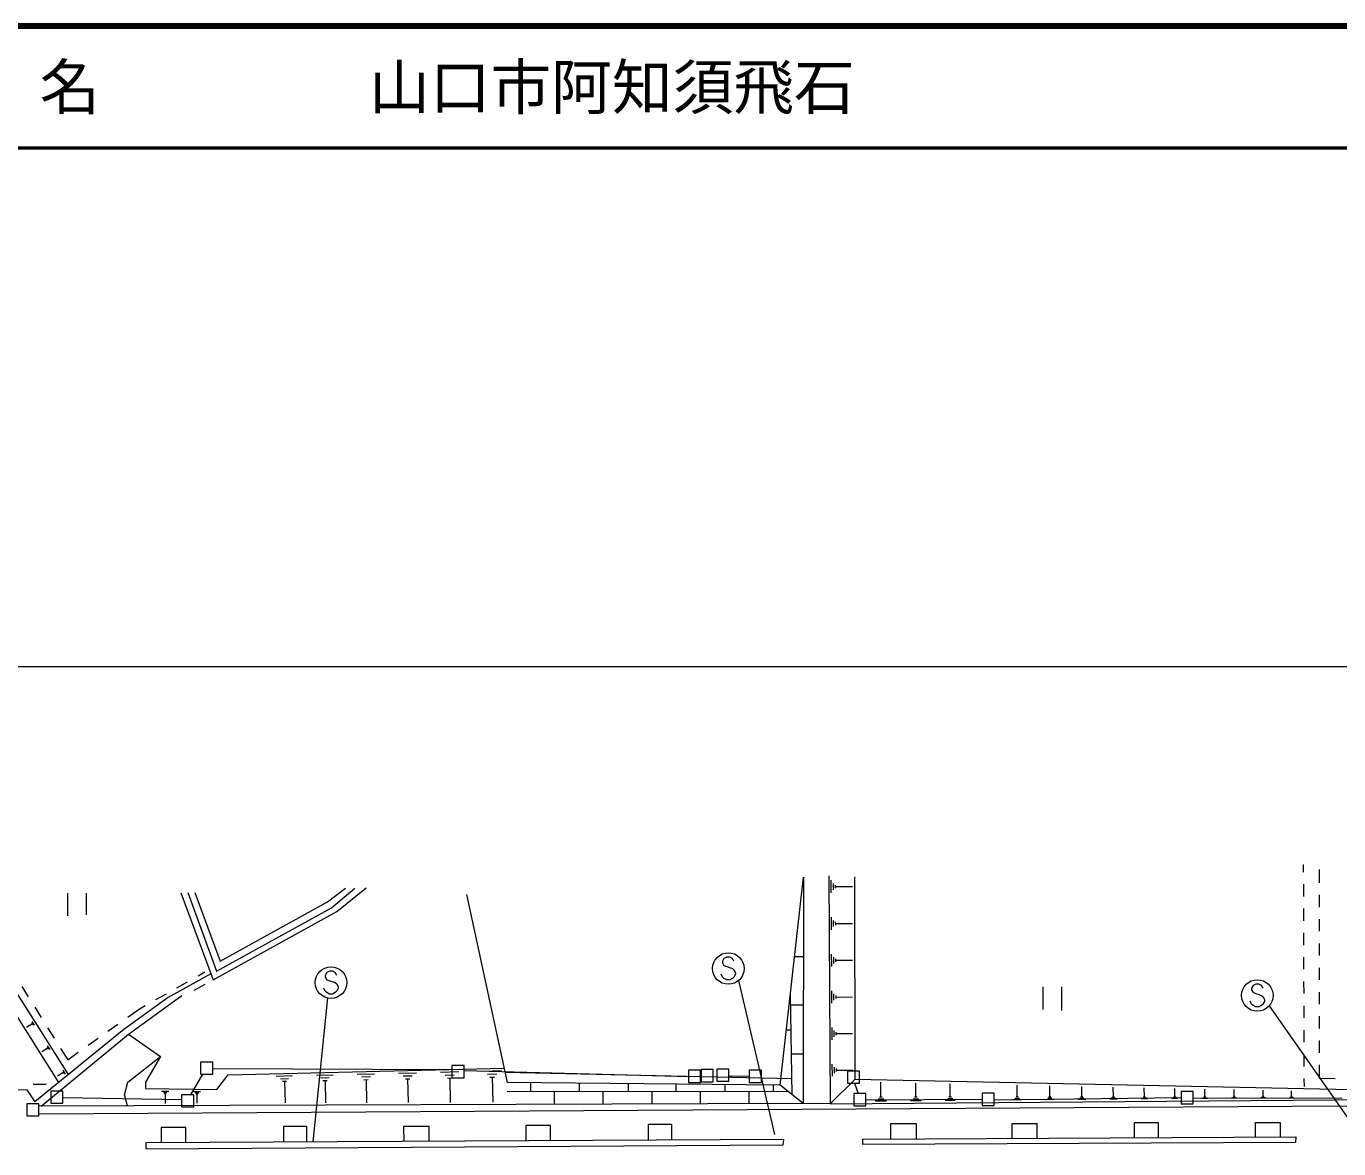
# Model space of a CAD drawing. Units: millimetres, scale not verified. Extents: x 40000 to 680000, y 20000 to 380000.
# Drawn here: x 376781 to 484900, y 287582 to 380000 of the extents above; entities that cross this region are included whole.
import ezdxf
from ezdxf.enums import TextEntityAlignment as Align

# ---------------------------------------------------------------- set-up
doc = ezdxf.new("R2010")
doc.units = ezdxf.units.MM
doc.header["$LTSCALE"] = 1000
for name, color, linetype, lineweight in [('M-BGD', 7, 'Continuous', 13), ('M-BMK-ROW', 30, 'Continuous', 13), ('M-STR-HTXT', 7, 'Continuous', 13), ('M-STR-STRC', 7, 'Continuous', 13), ('M-STR-STRD', 7, 'Continuous', 13), ('M-TTL', 2, 'Continuous', 140), ('M-TTL-LINE', 7, 'Continuous', 50)]:
    doc.layers.add(name, color=color, linetype=linetype, lineweight=lineweight)
doc.layers.add('M-TTL-TXT', color=7, linetype='Continuous')
doc.styles.add('ＭＳ ゴシック', font='')
doc.styles.get('ＭＳ ゴシック').set_extended_font_data('MS Gothic')

msp = doc.modelspace()

# ---------------------------------------------------------------- linework, layer by layer
at = {"layer": 'M-BGD'}
for p, q in [((481977, 310989), (481980, 310354)), ((483275, 310575), (483276, 309485)), ((443096, 308640), (443090, 309686)), ((443269, 308903), (443266, 309426)), ((443442, 309034), (443441, 309296)), ((445064, 293298), (445035, 309974)), ((481983, 309354), (481986, 308354)), ((369858, 308255), (379435, 293026)), ((380255, 293693), (370964, 308284)), ((380180, 308624), (380180, 306762)), ((381704, 308624), (381704, 306846)), ((443442, 309165), (444836, 309174)), ((483277, 308485), (483278, 307485)), ((481989, 307354), (481993, 306354)), ((443114, 305606), (443108, 306644)), ((443286, 305866), (443283, 306386)), ((443458, 305997), (443457, 306257)), ((443457, 306127), (444842, 306136)), ((483279, 306485), (483280, 305485)), ((481996, 305354), (481999, 304354)), ((483281, 304485), (483282, 303485)), ((440802, 303389), (440075, 303390)), ((443133, 302580), (443127, 303610)), ((443303, 302838), (443300, 303353)), ((443474, 302968), (443472, 303226)), ((443473, 303097), (444847, 303105)), ((482003, 303354), (482006, 302354)), ((390938, 301819), (391500, 302135)), ((483283, 302485), (483285, 301485)), ((376421, 300934), (376951, 300086)), ((389195, 300839), (390066, 301329)), ((390600, 300650), (391529, 301139)), ((443151, 299561), (443145, 300584)), ((460528, 300920), (460528, 299057)), ((462052, 300920), (462052, 298972)), ((482009, 301354), (482012, 300354)), ((387452, 299858), (388323, 300348)), ((439872, 292027), (439728, 300316)), ((443320, 299818), (443317, 300329)), ((443490, 299947), (443488, 300202)), ((443489, 300075), (444852, 300083)), ((483286, 300485), (483287, 299485)), ((377482, 299238), (378012, 298391)), ((385142, 298428), (386018, 299052)), ((386018, 299052), (386580, 299368)), ((440794, 299399), (439743, 299402)), ((482016, 299354), (482019, 298354)), ((483288, 298485), (483289, 297485)), ((377231, 297839), (376812, 297573)), ((377206, 297879), (377256, 297800)), ((377234, 297951), (377334, 297794)), ((377236, 298063), (377436, 297749)), ((378543, 297543), (379073, 296695)), ((383513, 297268), (384328, 297848)), ((439779, 297345), (439391, 297338)), ((443170, 296551), (443163, 297565)), ((482022, 297354), (482026, 296354)), ((381884, 296108), (382699, 296688)), ((443337, 296805), (443334, 297313)), ((443505, 296933), (443504, 297187)), ((443505, 297060), (444857, 297068)), ((483290, 296485), (483291, 295485)), ((378503, 295837), (378075, 295564)), ((378478, 295877), (378529, 295797)), ((378506, 295951), (378608, 295791)), ((378508, 296065), (378712, 295744)), ((379603, 295848), (380194, 294904)), ((380194, 294904), (381069, 295528)), ((440787, 295376), (439814, 295378)), ((482029, 295354), (482032, 294354)), ((443188, 293548), (443182, 294555)), ((443354, 293801), (443351, 294304)), ((443521, 293928), (443520, 294179)), ((483292, 294485), (483293, 293395)), ((379780, 293827), (379343, 293549)), ((379753, 293868), (379806, 293786)), ((379782, 293944), (379886, 293780)), ((379784, 294061), (379993, 293733)), ((397374, 293567), (398715, 293599)), ((397715, 293351), (398385, 293367)), ((397888, 293132), (398223, 293140)), ((398055, 293136), (398098, 291349)), ((400694, 293647), (402075, 293680)), ((401044, 293425), (401735, 293441)), ((401223, 293199), (401568, 293207)), ((401395, 293203), (401440, 291361)), ((404054, 293727), (405476, 293762)), ((404415, 293499), (405126, 293516)), ((404599, 293266), (404954, 293274)), ((404776, 293270), (404822, 291373)), ((407455, 293809), (408920, 293844)), ((407827, 293574), (408559, 293591)), ((408016, 293334), (408382, 293343)), ((408199, 293339), (408246, 291385)), ((410898, 293892), (412405, 293928)), ((411281, 293650), (412034, 293668)), ((411475, 293403), (411852, 293412)), ((411664, 293408), (411712, 291398)), ((414383, 293976), (415934, 294013)), ((414777, 293727), (415552, 293745)), ((414977, 293473), (415365, 293482)), ((415171, 293478), (415221, 291411)), ((439849, 293346), (416237, 293854)), ((418354, 292295), (418352, 293011)), ((443002, 291274), (445064, 293298)), ((443520, 294053), (444862, 294062)), ((445064, 293298), (505646, 292041)), ((447185, 291817), (447175, 293054)), ((482036, 293354), (482038, 292719)), ((483293, 293395), (484607, 293356)), ((377358, 292898), (378416, 292885)), ((387930, 292334), (388539, 292325)), ((388080, 292230), (388385, 292226)), ((388155, 292127), (388307, 292125)), ((388231, 292126), (388219, 291313)), ((390554, 292293), (391134, 292284)), ((390698, 292195), (390987, 292190)), ((390768, 292097), (390913, 292094)), ((390841, 292096), (390829, 291323)), ((416394, 292292), (439492, 292331)), ((420302, 291229), (420298, 292298)), ((422348, 292302), (422346, 292974)), ((424308, 291243), (424305, 292305)), ((426383, 292308), (426382, 292936)), ((428335, 291258), (428332, 292312)), ((430320, 292315), (430319, 292899)), ((432325, 291272), (432321, 292318)), ((434350, 292322), (434349, 292862)), ((436343, 291287), (436339, 292325)), ((438344, 292329), (438343, 292825)), ((450063, 291824), (450054, 292994)), ((452892, 291830), (452883, 292935)), ((458407, 291843), (458399, 292821)), ((461094, 291849), (461087, 292765)), ((463736, 291855), (463729, 292710)), ((466333, 291861), (466326, 292657)), ((468885, 291867), (468879, 292604)), ((471395, 291873), (471389, 292552)), ((473861, 291878), (473856, 292500)), ((476286, 291884), (476281, 292450)), ((478669, 291889), (478665, 292401)), ((481012, 291895), (481009, 292352)), ((484595, 291602), (505646, 292041)), ((377818, 291291), (376818, 291291)), ((376818, 291291), (376818, 290291)), ((377818, 290291), (377818, 291291)), ((443002, 291274), (484595, 291602)), ((447652, 291511), (446724, 291504)), ((447418, 291664), (446955, 291660)), ((447301, 291818), (447069, 291816)), ((450505, 291534), (449627, 291527)), ((450284, 291679), (449845, 291675)), ((450173, 291824), (449954, 291823)), ((453309, 291557), (452480, 291550)), ((453101, 291694), (452686, 291690)), ((452996, 291831), (452789, 291829)), ((458776, 291601), (458042, 291595)), ((458591, 291722), (458225, 291719)), ((458499, 291844), (458315, 291842)), ((461440, 291623), (460753, 291617)), ((461267, 291736), (460923, 291733)), ((461180, 291850), (461008, 291848)), ((464058, 291644), (463417, 291639)), ((463897, 291749), (463576, 291747)), ((463816, 291856), (463656, 291854)), ((466633, 291665), (466036, 291660)), ((466483, 291763), (466184, 291760)), ((466407, 291862), (466258, 291860)), ((469163, 291685), (468611, 291681)), ((469024, 291776), (468748, 291774)), ((468954, 291867), (468816, 291866)), ((471651, 291705), (471141, 291701)), ((471523, 291789), (471268, 291787)), ((471458, 291873), (471331, 291872)), ((474096, 291725), (473629, 291721)), ((473978, 291802), (473745, 291800)), ((473919, 291879), (473803, 291878)), ((476499, 291744), (476075, 291741)), ((476393, 291814), (476180, 291812)), ((476339, 291884), (476233, 291884)), ((478862, 291763), (478479, 291760)), ((478766, 291826), (478574, 291825)), ((478717, 291890), (478621, 291889)), ((481185, 291782), (480842, 291779)), ((481099, 291838), (480927, 291837)), ((481055, 291895), (480970, 291895)), ((376818, 290291), (377818, 290291))]:
    msp.add_line(p, q, dxfattribs=at)
for points in [[(440815, 309936), (440779, 291303), (377761, 291076)], [(440779, 291303), (438880, 292820), (440815, 309936)], [(442887, 310055), (443002, 291274), (440779, 291303)], [(389514, 308644), (392180, 301485), (402360, 307118), (404777, 309066)], [(390096, 308692), (392464, 302213), (401931, 307426), (403843, 309049)], [(390669, 308684), (392760, 303022), (401594, 307917), (403068, 309039)], [(438880, 292820), (416414, 293029), (413084, 308527)], [(391993, 301987), (388479, 300038), (384817, 297402), (377501, 291454)], [(378003, 291076), (385212, 297013), (389600, 300187)], [(385212, 297013), (387832, 295188), (386618, 293072), (386606, 292555), (392491, 292463), (393410, 293671), (416158, 294219)], [(385119, 291102), (384885, 292019), (385136, 293067), (387832, 295188)], [(362809, 292610), (376817, 292444), (377501, 291454)], [(377820, 290469), (485573, 291123), (512038, 291675)], [(389916, 288090), (389916, 289320), (387884, 289320), (387884, 288080)], [(399907, 288140), (399907, 289405), (397960, 289405), (397960, 288130)], [(409979, 288190), (409982, 289405), (407866, 289405), (407876, 288180)], [(419973, 288240), (419973, 289490), (417941, 289490), (417941, 288230)], [(429964, 288290), (429964, 289574), (428016, 289574), (428016, 288280)], [(447998, 288389), (447998, 289659), (450081, 289662), (450078, 288389)], [(457988, 288434), (457988, 289659), (460020, 289659), (460020, 288446)], [(468064, 288492), (468064, 289744), (470011, 289744), (470011, 288503)], [(478054, 288549), (478054, 289744), (480086, 289744), (480086, 288560)]]:
    msp.add_lwpolyline(points, dxfattribs=at)
at = {"layer": 'M-BMK-ROW'}
for p, q in [((392143, 294715), (391143, 294715)), ((391143, 294715), (391143, 293715)), ((392143, 293715), (392143, 294715)), ((392143, 294187), (411851, 294115)), ((412851, 294427), (411851, 294427)), ((411851, 294427), (411851, 293427)), ((412851, 293427), (412851, 294427)), ((433366, 294103), (432366, 294103)), ((432366, 294103), (432366, 293103)), ((433366, 293103), (433366, 294103)), ((434664, 294135), (433664, 294135)), ((433664, 294135), (433664, 293135)), ((434664, 293135), (434664, 294135)), ((390326, 292022), (391320, 293715)), ((391143, 293715), (392143, 293715)), ((411851, 293427), (412851, 293427)), ((412864, 294030), (431447, 293524)), ((432324, 294047), (431324, 294047)), ((431324, 294047), (431324, 293047)), ((431324, 293047), (432324, 293047)), ((432324, 293047), (432324, 294047)), ((432366, 293103), (433366, 293103)), ((433664, 293135), (434664, 293135)), ((434689, 293579), (436353, 293549)), ((437338, 294046), (436338, 294046)), ((436338, 294046), (436338, 293046)), ((436338, 293046), (437338, 293046)), ((437338, 293046), (437338, 294046)), ((445425, 293974), (444425, 293974)), ((444425, 293974), (444425, 292974)), ((445425, 292974), (445425, 293974)), ((379794, 292331), (378794, 292331)), ((378794, 292331), (378794, 291331)), ((379794, 291331), (379794, 292331)), ((390581, 292022), (389581, 292022)), ((389581, 292022), (389581, 291022)), ((390581, 291022), (390581, 292022)), ((444425, 292974), (445425, 292974)), ((445941, 292120), (444941, 292120)), ((444941, 292120), (444941, 291120)), ((445017, 292974), (445305, 292120)), ((445941, 291120), (445941, 292120)), ((456525, 292152), (455525, 292152)), ((455525, 292152), (455525, 291152)), ((456525, 291152), (456525, 292152)), ((472920, 292284), (471920, 292284)), ((471920, 292284), (471920, 291284)), ((472920, 291284), (472920, 292284)), ((378794, 291331), (379794, 291331)), ((379794, 291790), (389581, 291624)), ((389581, 291022), (390581, 291022)), ((444941, 291120), (445941, 291120)), ((445941, 291603), (455525, 291675)), ((455525, 291152), (456525, 291152)), ((456525, 291599), (471920, 291794)), ((471920, 291284), (472920, 291284)), ((472920, 291770), (485192, 291744))]:
    msp.add_line(p, q, dxfattribs=at)
at = {"layer": 'M-STR-HTXT'}
msp.add_line((83220, 327297), (569637, 327297), dxfattribs=at)
at = {"layer": 'M-STR-STRC'}
for p, q in [((434254, 303249), (434136, 303012)), ((434136, 303012), (434136, 302894)), ((434136, 302894), (434254, 302658)), ((434491, 303367), (434254, 303249)), ((434727, 303367), (434491, 303367)), ((434963, 303249), (434727, 303367)), ((435081, 303012), (434963, 303249)), ((401533, 302092), (401415, 301855)), ((401415, 301855), (401415, 301737)), ((401415, 301737), (401533, 301501)), ((401769, 302210), (401533, 302092)), ((402006, 302210), (401769, 302210)), ((402242, 302092), (402006, 302210)), ((402360, 301855), (402242, 302092)), ((434136, 301712), (434018, 301949)), ((434254, 301594), (434136, 301712)), ((434254, 302658), (434963, 302421)), ((434963, 302421), (435081, 302303)), ((435081, 301712), (434963, 301594)), ((435081, 302303), (435200, 302067)), ((435200, 301949), (435081, 301712)), ((435200, 302067), (435200, 301949)), ((401415, 300555), (401297, 300792)), ((401533, 301501), (402242, 301264)), ((402242, 301264), (402360, 301146)), ((402360, 301146), (402478, 300910)), ((402478, 300792), (402360, 300555)), ((402478, 300910), (402478, 300792)), ((434491, 301476), (434254, 301594)), ((434727, 301476), (434491, 301476)), ((434963, 301594), (434727, 301476)), ((435457, 301436), (438429, 288750)), ((477838, 301027), (477720, 300790)), ((477720, 300790), (477720, 300672)), ((477720, 300672), (477838, 300436)), ((478074, 301145), (477838, 301027)), ((478311, 301145), (478074, 301145)), ((478547, 301027), (478311, 301145)), ((478665, 300790), (478547, 301027)), ((401590, 299999), (400402, 288142)), ((401533, 300437), (401415, 300555)), ((401769, 300319), (401533, 300437)), ((402006, 300319), (401769, 300319)), ((402242, 300437), (402006, 300319)), ((402360, 300555), (402242, 300437)), ((477720, 299490), (477601, 299727)), ((477838, 299372), (477720, 299490)), ((477838, 300436), (478547, 300199)), ((478547, 300199), (478665, 300081)), ((478665, 299490), (478547, 299372)), ((478665, 300081), (478783, 299845)), ((478783, 299727), (478665, 299490)), ((478783, 299845), (478783, 299727)), ((478074, 299254), (477838, 299372)), ((478311, 299254), (478074, 299254)), ((478547, 299372), (478311, 299254)), ((479165, 299337), (486498, 288891))]:
    msp.add_line(p, q, dxfattribs=at)
for centre in [(434609, 302421), (401887, 301264), (478192, 300199)]:
    msp.add_circle(centre, 1300, dxfattribs=at)
at = {"layer": 'M-STR-STRD'}
for points in [[(439191, 288336), (386627, 288073), (386627, 287582), (439140, 287907)], [(481348, 288101), (445689, 287934), (445689, 288364), (481358, 288568)]]:
    msp.add_lwpolyline(points, close=True, dxfattribs=at)
at = {"layer": 'M-TTL'}
msp.add_line((680000, 380000), (40000, 380000), dxfattribs=at)
at = {"layer": 'M-TTL-LINE'}
msp.add_line((40000, 370000), (680000, 370000), dxfattribs=at)

# ---------------------------------------------------------------- texts
at = {"layer": 'M-TTL-TXT', "style": 'ＭＳ ゴシック'}
for s, p in [('地 名', (370380, 375000)), ('山口市阿知須飛石', (405024, 375000))]:
    msp.add_text(s, height=3666, dxfattribs=at).set_placement(p, align=Align.MIDDLE_LEFT)

doc.saveas('drawing.dxf')
